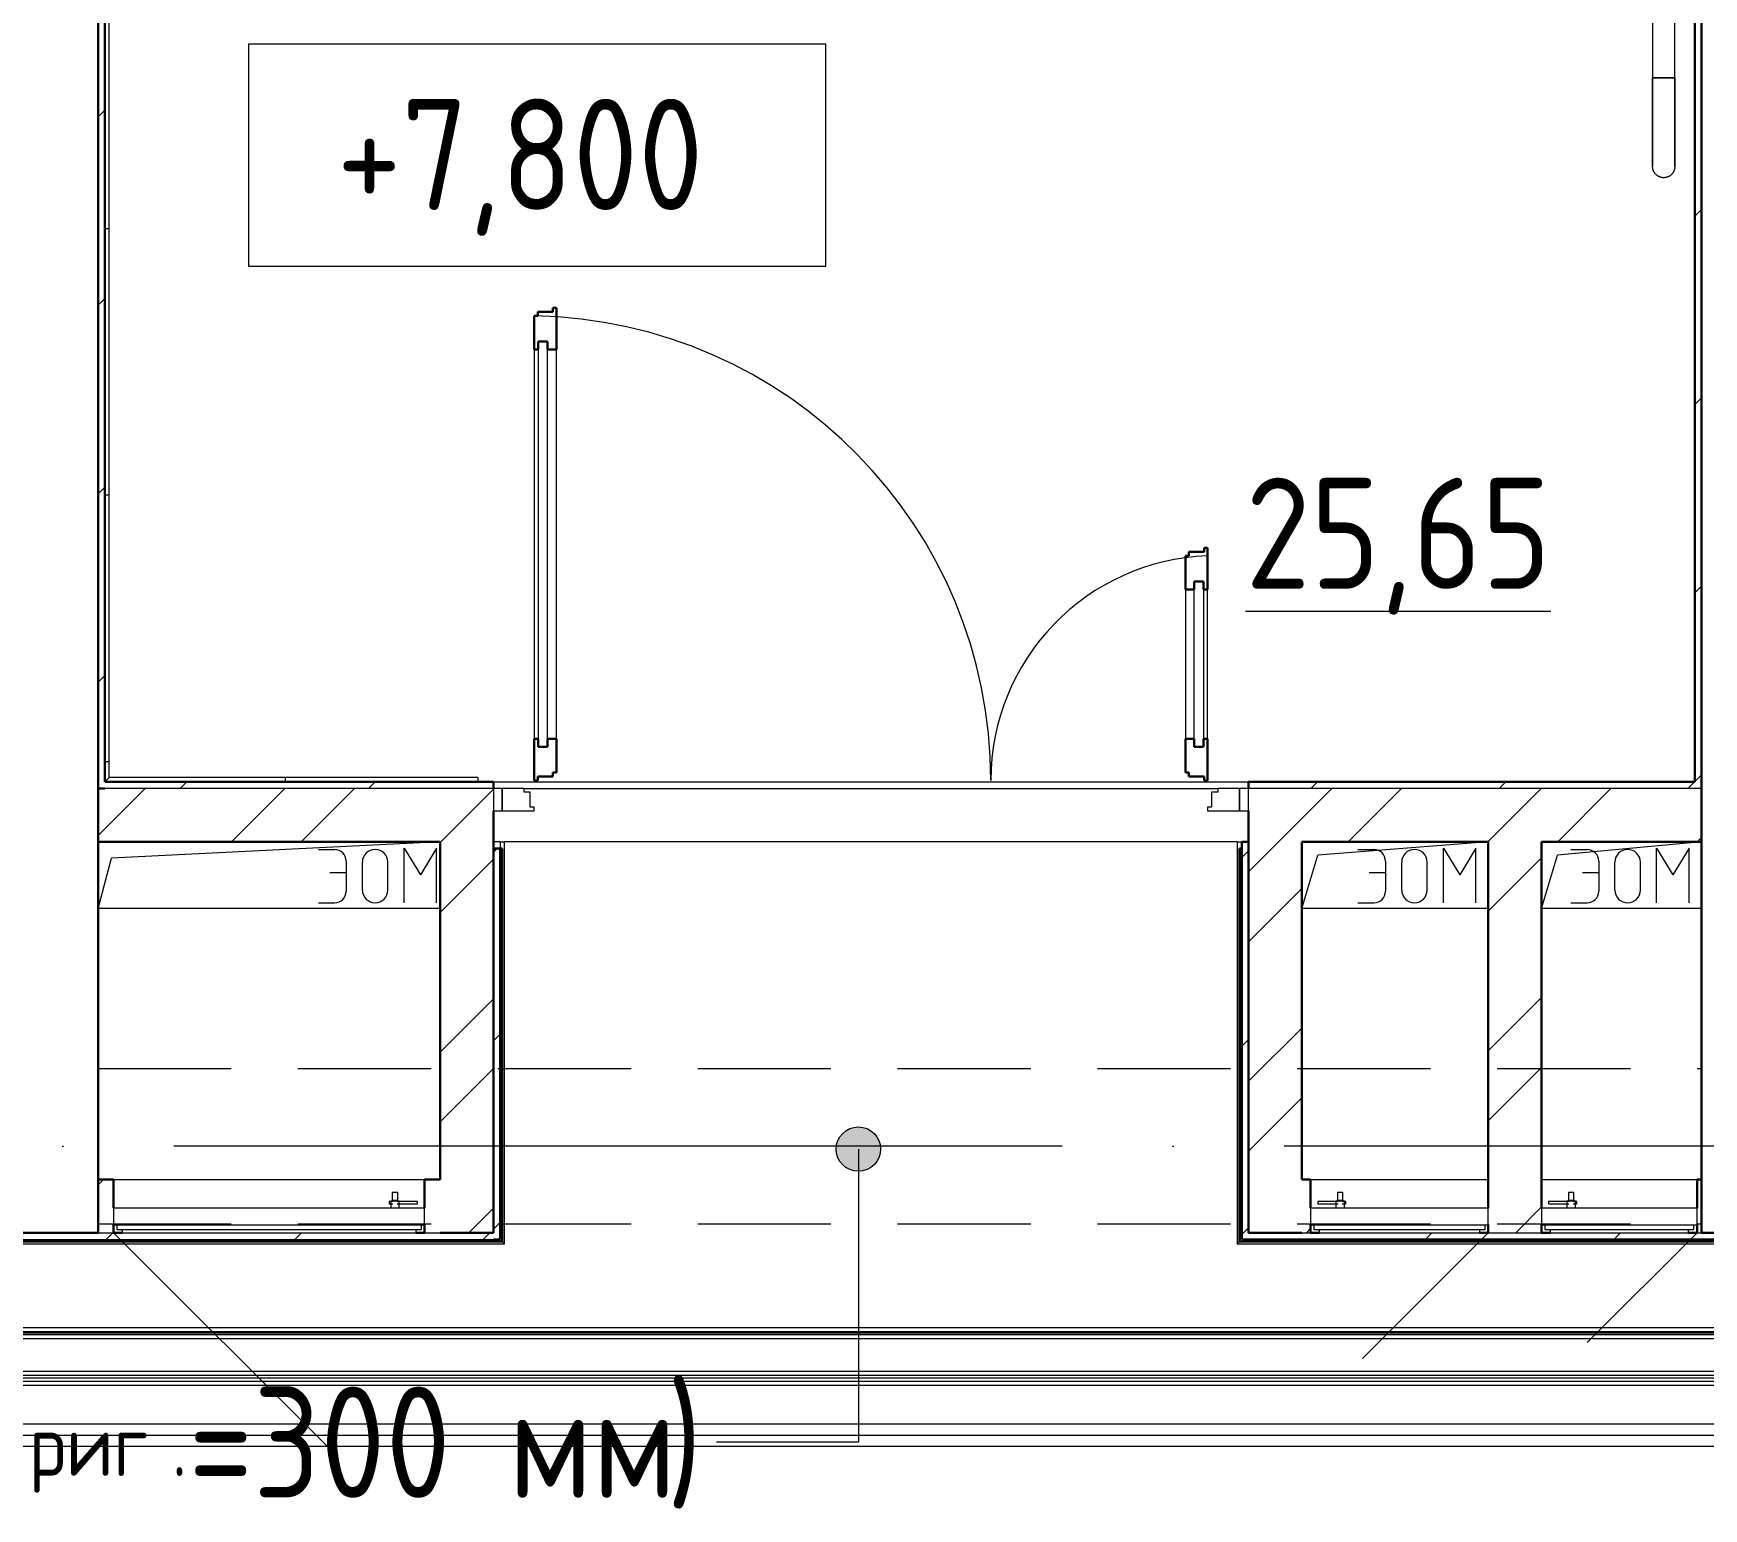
# Model space of a CAD drawing. Header units: millimetres. Extents: x -88595 to 880822, y -1054509 to -148035.
# Drawn here: x 404313 to 408073, y -275068 to -271747 of the extents above; entities that cross this region are included whole.
import ezdxf

# ---------------------------------------------------------------- set-up
doc = ezdxf.new("R2010")
doc.units = ezdxf.units.MM
doc.linetypes.add('ADSK_Линия сетки', pattern=[25, 20, -2.5, 0, -2.5])
doc.linetypes.add('ADSK_Сверху', pattern=[4.5, 3, -1.5])
for name, color, linetype, lineweight in [('Аннотация', 7, 'Continuous', 20), ('Двери', 7, 'Continuous', 9), ('Изоляция', 7, 'Continuous', 18), ('Лестницы', 7, 'Continuous', 9), ('Линии', 7, 'Continuous', 9), ('Марки помещений', 7, 'Continuous', 20), ('Оборудование', 7, 'Continuous', 18), ('Ограждение', 7, 'Continuous', 9), ('Оси', 7, 'Continuous', 9), ('Отметки', 7, 'Continuous', 9), ('Перекрытие', 7, 'Continuous', 18), ('Стены внутренние', 7, 'Continuous', 18), ('Стены наружные', 7, 'Continuous', 18), ('Стены штриховка', 7, 'Continuous', 9), ('Трубопровод', 7, 'Continuous', 18)]:
    doc.layers.add(name, color=color, linetype=linetype, lineweight=lineweight)
doc.layers.add('Двери открывание', color=7, linetype='Continuous', lineweight=9, true_color=0xc0c0c0)
doc.styles.add('GOST Common_2', font='GOST_Common.ttf', dxfattribs={"width": 0.9, "height": 350})
doc.styles.add('GOST Common_3', font='GOST_Common.ttf', dxfattribs={"width": 0.9, "height": 2.5})
pattern_1 = [(0, (429479.9, 663813.6), (0, 600), []), (90, (429479.9, 663813.6), (-600, 4e-14), [])]

# ---------------------------------------------------------------- blocks, each defined once
blk = doc.blocks.new('3 этаж')
at = {"layer": 'Аннотация', "lineweight": 9}
h = blk.add_hatch(color=256, dxfattribs=at)
edge = h.paths.add_edge_path()
edge.add_arc((418050.7, 652167.1), 50, 0, 360)
at = {"layer": 'Ограждение'}
h = blk.add_hatch(dxfattribs=at)
h.set_pattern_fill('FP_25', color=256, style=0, pattern_type=2)
h.set_pattern_definition(pattern_1)
h.paths.add_polyline_path([(416353.9, 652993.9), (416363.9, 653003.9), (416363.9, 654708.9), (416353.9, 654708.9), (416353.9, 653628.5)])
h.paths.add_polyline_path([(416353.9, 654738.9), (416363.9, 654738.9), (416363.9, 654878.9), (416353.9, 654878.9), (416353.9, 654834.1)])
h = blk.add_hatch(dxfattribs=at)
h.set_pattern_fill('FP_25', color=256, style=0, pattern_type=2)
h.set_pattern_definition(pattern_1)
h.paths.add_polyline_path([(416823.5, 652993.9), (417193.9, 652993.9), (417193.9, 653003.9), (416363.9, 653003.9), (416353.9, 652993.9)])
at = {"lineweight": 18}
for p, q in [((417108.9, 652858.9), (416369.4, 652822.1)), ((419468.9, 652858.9), (419084.9, 652828.9)), ((419948.9, 652858.9), (419624.9, 652828.9)), ((416338.9, 652708.9), (416369.4, 652822.1)), ((416834.9, 652841.6), (416871.4, 652841.6)), ((416897.5, 652815.5), (416897.5, 652747.7)), ((416934, 652750.3), (416934, 652812.9)), ((416991.4, 652750.3), (416991.4, 652812.9)), ((417027.9, 652844.2), (417064.5, 652784.2)), ((417027.9, 652721.6), (417027.9, 652844.2)), ((417101, 652844.2), (417064.5, 652784.2)), ((417101, 652721.6), (417101, 652844.2)), ((419048.9, 652708.9), (419084.9, 652828.9)), ((419174.9, 652841.6), (419211.4, 652841.6)), ((419237.5, 652815.5), (419237.5, 652747.7)), ((419274, 652750.3), (419274, 652812.9)), ((419331.4, 652750.3), (419331.4, 652812.9)), ((419367.9, 652844.2), (419404.5, 652784.2)), ((419367.9, 652721.6), (419367.9, 652844.2)), ((419441, 652844.2), (419404.5, 652784.2)), ((419441, 652721.6), (419441, 652844.2)), ((419588.9, 652708.9), (419624.9, 652828.9)), ((419654.9, 652841.6), (419691.4, 652841.6)), ((419717.5, 652815.5), (419717.5, 652747.7)), ((419754, 652750.3), (419754, 652812.9)), ((419811.4, 652750.3), (419811.4, 652812.9)), ((419847.9, 652844.2), (419884.5, 652784.2)), ((419847.9, 652721.6), (419847.9, 652844.2)), ((419921, 652844.2), (419884.5, 652784.2)), ((419921, 652721.6), (419921, 652844.2)), ((416861, 652789.4), (416897.5, 652789.4)), ((419201, 652789.4), (419237.5, 652789.4)), ((419681, 652789.4), (419717.5, 652789.4)), ((417108.9, 652708.9), (416338.9, 652708.9)), ((416834.9, 652721.6), (416871.4, 652721.6)), ((419468.9, 652708.9), (419048.9, 652708.9)), ((419174.9, 652721.6), (419211.4, 652721.6)), ((419948.9, 652708.9), (419588.9, 652708.9)), ((419654.9, 652721.6), (419691.4, 652721.6))]:
    blk.add_line(p, q, dxfattribs=at)
for centre, radius, start, end in [((416871.4, 652815.5), 26.1, 0, 90), ((416962.7, 652812.9), 28.7, 0, 180), ((419211.4, 652815.5), 26.1, 0, 90), ((419302.7, 652812.9), 28.7, 0, 180), ((419691.4, 652815.5), 26.1, 0, 90), ((419782.7, 652812.9), 28.7, 0, 180), ((416871.4, 652747.7), 26.1, 270, 0), ((416962.7, 652750.3), 28.7, 180, 0), ((419211.4, 652747.7), 26.1, 270, 0), ((419302.7, 652750.3), 28.7, 180, 0), ((419691.4, 652747.7), 26.1, 270, 0), ((419782.7, 652750.3), 28.7, 180, 0)]:
    blk.add_arc(centre, radius, start, end, dxfattribs=at)
at = {"layer": 'Аннотация', "lineweight": 20, "extrusion": (0, 0, -1)}
for p, q in [((417977.4, 654654.6), (416677.4, 654654.6)), ((416677.4, 654654.6), (416677.4, 654154.6)), ((417977.4, 654154.6), (417977.4, 654654.6)), ((416677.4, 654154.6), (417977.4, 654154.6))]:
    blk.add_line(p, q, dxfattribs=at)
at = {"layer": 'Аннотация', "lineweight": 9}
for p, q in [((418050.7, 652167.1), (418050.7, 651507.2)), ((417738, 651507.2), (417731.6, 651507.2)), ((418050.7, 651507.2), (417738, 651507.2))]:
    blk.add_line(p, q, dxfattribs=at)
blk.add_circle((418050.7, 652167.1), 50, dxfattribs=at)
at = {"layer": 'Двери', "lineweight": 30}
for p, q in [((417362.9, 654051.9), (417328.9, 654051.9)), ((417328.9, 654051.9), (417328.9, 654042.9)), ((417370.9, 654060.9), (417362.9, 654060.9)), ((417362.9, 654060.9), (417362.9, 654051.9)), ((417370.9, 653966.9), (417370.9, 654060.9)), ((417328.9, 654042.9), (417320.9, 654042.9)), ((417320.9, 654042.9), (417320.9, 653966.9)), ((417329.9, 653984.9), (417329.9, 653966.9)), ((417350.9, 653984.9), (417329.9, 653984.9)), ((417350.9, 653966.9), (417350.9, 653984.9)), ((417329.9, 653966.9), (417320.9, 653966.9)), ((417370.9, 653966.9), (417350.9, 653966.9)), ((418794.9, 653502.9), (418786.9, 653502.9)), ((418786.9, 653502.9), (418786.9, 653426.9)), ((418828.9, 653511.9), (418794.9, 653511.9)), ((418794.9, 653511.9), (418794.9, 653502.9)), ((418836.9, 653520.9), (418828.9, 653520.9)), ((418828.9, 653520.9), (418828.9, 653511.9)), ((418836.9, 653426.9), (418836.9, 653520.9)), ((418786.9, 653426.9), (418806.9, 653426.9)), ((418806.9, 653426.9), (418806.9, 653444.9)), ((418806.9, 653444.9), (418827.9, 653444.9)), ((418827.9, 653444.9), (418827.9, 653426.9)), ((418827.9, 653426.9), (418836.9, 653426.9)), ((417320.9, 653090.9), (417320.9, 652996.9)), ((417329.9, 653090.9), (417320.9, 653090.9)), ((417329.9, 653072.9), (417329.9, 653090.9)), ((417350.9, 653072.9), (417329.9, 653072.9)), ((417350.9, 653090.9), (417350.9, 653072.9)), ((417370.9, 653090.9), (417350.9, 653090.9)), ((417370.9, 653014.9), (417370.9, 653090.9)), ((418786.9, 653090.9), (418786.9, 653014.9)), ((418786.9, 653090.9), (418806.9, 653090.9)), ((418806.9, 653090.9), (418806.9, 653072.9)), ((418806.9, 653072.9), (418827.9, 653072.9)), ((418827.9, 653090.9), (418836.9, 653090.9)), ((418827.9, 653072.9), (418827.9, 653090.9)), ((418836.9, 652996.9), (418836.9, 653090.9)), ((417320.9, 652996.9), (417328.9, 652996.9)), ((417328.9, 652996.9), (417328.9, 653005.9)), ((417328.9, 653005.9), (417362.9, 653005.9)), ((417362.9, 653005.9), (417362.9, 653014.9)), ((417362.9, 653014.9), (417370.9, 653014.9)), ((418786.9, 653014.9), (418794.9, 653014.9)), ((418794.9, 653014.9), (418794.9, 653005.9)), ((418794.9, 653005.9), (418828.9, 653005.9)), ((418828.9, 653005.9), (418828.9, 652996.9)), ((418828.9, 652996.9), (418836.9, 652996.9))]:
    blk.add_line(p, q, dxfattribs=at)
at = {"layer": 'Двери'}
for p, q in [((417329.9, 653984.9), (417329.9, 653072.9)), ((417350.9, 653984.9), (417329.9, 653984.9)), ((417350.9, 653072.9), (417350.9, 653984.9)), ((417320.9, 653966.9), (417320.9, 653090.9)), ((417370.9, 653090.9), (417370.9, 653966.9)), ((418786.9, 653426.9), (418786.9, 653090.9)), ((418806.9, 653072.9), (418806.9, 653444.9)), ((418806.9, 653444.9), (418827.9, 653444.9)), ((418827.9, 653444.9), (418827.9, 653072.9)), ((418836.9, 653090.9), (418836.9, 653426.9)), ((417329.9, 653072.9), (417350.9, 653072.9)), ((418827.9, 653072.9), (418806.9, 653072.9)), ((417228.9, 652978.9), (417228.9, 652928.9)), ((417248.9, 652978.9), (417228.9, 652978.9)), ((417248.9, 652928.9), (417248.9, 652978.9)), ((417297.9, 652978.9), (417248.9, 652978.9)), ((417248.9, 652978.9), (417248.9, 652928.9)), ((417297.9, 652970.9), (417297.9, 652978.9)), ((417311.9, 652970.9), (417297.9, 652970.9)), ((417311.9, 652936.9), (417311.9, 652970.9)), ((418859.9, 652970.9), (418845.9, 652970.9)), ((418845.9, 652970.9), (418845.9, 652936.9)), ((418859.9, 652978.9), (418859.9, 652970.9)), ((418908.9, 652978.9), (418859.9, 652978.9)), ((418928.9, 652978.9), (418908.9, 652978.9)), ((418908.9, 652978.9), (418908.9, 652928.9)), ((418908.9, 652928.9), (418908.9, 652978.9)), ((418928.9, 652928.9), (418928.9, 652978.9)), ((417228.9, 652928.9), (417248.9, 652928.9)), ((417248.9, 652928.9), (417320.9, 652928.9)), ((417320.9, 652936.9), (417311.9, 652936.9)), ((417320.9, 652928.9), (417320.9, 652936.9)), ((418845.9, 652936.9), (418836.9, 652936.9)), ((418836.9, 652936.9), (418836.9, 652928.9)), ((418836.9, 652928.9), (418908.9, 652928.9)), ((418908.9, 652928.9), (418928.9, 652928.9))]:
    blk.add_line(p, q, dxfattribs=at)
at = {"layer": 'Двери открывание'}
for centre, radius, start, end in [((417302.9, 652996.9), 1046, 0, 89.014), ((418854.9, 652996.9), 506, 92.0386, 180)]:
    blk.add_arc(centre, radius, start, end, dxfattribs=at)
at = {"layer": 'Лестницы'}
blk.add_line((417297.9, 652978.9), (418859.9, 652978.9), dxfattribs=at)
at = {"layer": 'Линии', "linetype": 'ADSK_Сверху', "ltscale": 100}
for p, q in [((416338.9, 652348.9), (419948.9, 652348.9)), ((416338.9, 651998.9), (419948.9, 651998.9))]:
    blk.add_line(p, q, dxfattribs=at)
at = {"layer": 'Оборудование'}
for p, q in [((417001.3, 652069.2), (417001.3, 652051.7)), ((417013.5, 652069.2), (417001.3, 652069.2)), ((417013.5, 652051.7), (417013.5, 652069.2)), ((419129.3, 652069.2), (419129.3, 652051.7)), ((419141.5, 652069.2), (419129.3, 652069.2)), ((419141.5, 652051.7), (419141.5, 652069.2)), ((419649.3, 652069.2), (419649.3, 652051.7)), ((419661.5, 652069.2), (419649.3, 652069.2)), ((419661.5, 652051.7), (419661.5, 652069.2)), ((416373.9, 652033.9), (416373.9, 651997.5)), ((417073.9, 652033.9), (416373.9, 652033.9)), ((417002.6, 652049.2), (416994.3, 652049.2)), ((416994.3, 652049.2), (416994.3, 652044.2)), ((416994.3, 652044.2), (417002.6, 652044.2)), ((416997.8, 652049.8), (416997.8, 652033.9)), ((417017.1, 652049.8), (416997.8, 652049.8)), ((417001.3, 652051.7), (416999.3, 652049.8)), ((417013.5, 652051.7), (417001.3, 652051.7)), ((417058.1, 652049.2), (417012.2, 652049.2)), ((417012.2, 652044.2), (417058.1, 652044.2)), ((417015.5, 652049.8), (417013.5, 652051.7)), ((417017.1, 652033.9), (417017.1, 652049.8)), ((417058.1, 652044.2), (417058.1, 652049.2)), ((417073.9, 651997.5), (417073.9, 652033.9)), ((419068.9, 652033.9), (419068.9, 651997.5)), ((419468.9, 652033.9), (419068.9, 652033.9)), ((419084.8, 652049.2), (419084.8, 652044.2)), ((419130.6, 652049.2), (419084.8, 652049.2)), ((419084.8, 652044.2), (419130.6, 652044.2)), ((419125.8, 652049.8), (419125.8, 652033.9)), ((419145.1, 652049.8), (419125.8, 652049.8)), ((419129.3, 652051.7), (419127.3, 652049.8)), ((419141.5, 652051.7), (419129.3, 652051.7)), ((419148.5, 652049.2), (419140.2, 652049.2)), ((419140.2, 652044.2), (419148.5, 652044.2)), ((419143.5, 652049.8), (419141.5, 652051.7)), ((419145.1, 652033.9), (419145.1, 652049.8)), ((419148.5, 652044.2), (419148.5, 652049.2)), ((419468.9, 651997.5), (419468.9, 652033.9)), ((419588.9, 652033.9), (419588.9, 651997.5)), ((419938.9, 652033.9), (419588.9, 652033.9)), ((419604.8, 652049.2), (419604.8, 652044.2)), ((419650.6, 652049.2), (419604.8, 652049.2)), ((419604.8, 652044.2), (419650.6, 652044.2)), ((419645.8, 652049.8), (419645.8, 652033.9)), ((419665.1, 652049.8), (419645.8, 652049.8)), ((419649.3, 652051.7), (419647.3, 652049.8)), ((419661.5, 652051.7), (419649.3, 652051.7)), ((419668.5, 652049.2), (419660.2, 652049.2)), ((419660.2, 652044.2), (419668.5, 652044.2)), ((419663.5, 652049.8), (419661.5, 652051.7)), ((419665.1, 652033.9), (419665.1, 652049.8)), ((419668.5, 652044.2), (419668.5, 652049.2)), ((419938.9, 651997.5), (419938.9, 652033.9)), ((416374.8, 651996.6), (417073, 651996.6)), ((416380.9, 651996.6), (416380.9, 651986.8)), ((416381.9, 651985.9), (417065.9, 651985.9)), ((416392.9, 651984.3), (416392.9, 651978.9)), ((417054.9, 651978.9), (417054.9, 651984.3)), ((417066.9, 651986.8), (417066.9, 651996.6)), ((419069.8, 651996.6), (419468, 651996.6)), ((419075.9, 651996.6), (419075.9, 651986.8)), ((419076.9, 651985.9), (419460.9, 651985.9)), ((419087.9, 651984.3), (419087.9, 651978.9)), ((419449.9, 651978.9), (419449.9, 651984.3)), ((419461.9, 651986.8), (419461.9, 651996.6)), ((419589.8, 651996.6), (419938, 651996.6)), ((419595.9, 651996.6), (419595.9, 651986.8)), ((419596.9, 651985.9), (419930.9, 651985.9)), ((419607.9, 651984.3), (419607.9, 651978.9)), ((419910.9, 651986.8), (419910.9, 651985.6)), ((419910.9, 651985.6), (419910.9, 651986.8)), ((419919.9, 651978.9), (419919.9, 651984.3)), ((419931.9, 651986.8), (419931.9, 651996.6)), ((416373.9, 651978.9), (416868.9, 651483.9)), ((416392.9, 651978.9), (417054.9, 651978.9)), ((419087.9, 651978.9), (419449.9, 651978.9)), ((419468.9, 651978.9), (419186.1, 651696)), ((419607.9, 651978.9), (419919.9, 651978.9)), ((419938.9, 651978.9), (419691.4, 651731.4))]:
    blk.add_line(p, q, dxfattribs=at)
for points, knots in [([(416373.9, 651997.5), (416373.9, 651997.4), (416373.9, 651997.2), (416374, 651997), (416374.2, 651996.8), (416374.3, 651996.7), (416374.5, 651996.6), (416374.6, 651996.6), (416374.7, 651996.6), (416374.8, 651996.6)], [-1, -1, -1, -1, -0.833333, -0.666667, -0.5, -0.333333, -0.25, -0.166667, 0, 0, 0, 0]), ([(416380.9, 651986.8), (416380.9, 651986.7), (416380.9, 651986.6), (416381, 651986.4), (416381.1, 651986.2), (416381.3, 651986.1), (416381.4, 651986), (416381.5, 651985.9), (416381.6, 651985.9), (416381.8, 651985.9), (416381.9, 651985.9)], [-1, -1, -1, -1, -0.833333, -0.666667, -0.541667, -0.416667, -0.333333, -0.25, -0.166667, 0, 0, 0, 0]), ([(416391.4, 651985.9), (416391.5, 651985.9), (416391.7, 651985.8), (416392, 651985.7), (416392.1, 651985.7), (416392.3, 651985.5), (416392.5, 651985.4), (416392.6, 651985.3), (416392.7, 651985.1), (416392.8, 651984.9), (416392.9, 651984.7), (416392.9, 651984.5), (416392.9, 651984.3)], [-1, -1, -1, -1, -0.833333, -0.75, -0.666667, -0.583333, -0.5, -0.416667, -0.333333, -0.25, -0.166667, 0, 0, 0, 0]), ([(417054.9, 651984.3), (417054.9, 651984.5), (417054.9, 651984.7), (417055, 651984.9), (417055.1, 651985.1), (417055.2, 651985.3), (417055.3, 651985.4), (417055.5, 651985.5), (417055.7, 651985.7), (417055.8, 651985.7), (417056.1, 651985.8), (417056.3, 651985.9), (417056.4, 651985.9)], [0, 0, 0, 0, 0.166667, 0.25, 0.333333, 0.416667, 0.5, 0.583333, 0.666667, 0.75, 0.833333, 1, 1, 1, 1]), ([(417065.9, 651985.9), (417066, 651985.9), (417066.2, 651985.9), (417066.3, 651985.9), (417066.4, 651986), (417066.5, 651986.1), (417066.7, 651986.2), (417066.8, 651986.4), (417066.9, 651986.6), (417066.9, 651986.7), (417066.9, 651986.8)], [0, 0, 0, 0, 0.166667, 0.25, 0.333333, 0.416667, 0.541667, 0.666667, 0.833333, 1, 1, 1, 1]), ([(417073, 651996.6), (417073.1, 651996.6), (417073.2, 651996.6), (417073.3, 651996.6), (417073.5, 651996.7), (417073.6, 651996.8), (417073.8, 651997), (417073.9, 651997.2), (417073.9, 651997.4), (417073.9, 651997.5)], [0, 0, 0, 0, 0.166667, 0.25, 0.333333, 0.5, 0.666667, 0.833333, 1, 1, 1, 1]), ([(419068.9, 651997.5), (419068.9, 651997.4), (419068.9, 651997.2), (419069, 651997), (419069.1, 651996.9), (419069.3, 651996.7), (419069.4, 651996.6), (419069.6, 651996.6), (419069.7, 651996.6), (419069.8, 651996.6)], [0, 0, 0, 0, 0.166667, 0.333333, 0.458333, 0.583333, 0.708333, 0.833333, 1, 1, 1, 1]), ([(419075.9, 651986.8), (419075.9, 651986.7), (419075.9, 651986.6), (419076, 651986.4), (419076.1, 651986.2), (419076.3, 651986.1), (419076.4, 651986), (419076.5, 651985.9), (419076.6, 651985.9), (419076.8, 651985.9), (419076.9, 651985.9)], [0, 0, 0, 0, 0.166667, 0.333333, 0.458333, 0.583333, 0.666667, 0.75, 0.833333, 1, 1, 1, 1]), ([(419086.4, 651985.9), (419086.5, 651985.9), (419086.7, 651985.8), (419087, 651985.7), (419087.1, 651985.7), (419087.3, 651985.5), (419087.5, 651985.4), (419087.6, 651985.3), (419087.7, 651985.1), (419087.8, 651984.9), (419087.9, 651984.7), (419087.9, 651984.5), (419087.9, 651984.3)], [0, 0, 0, 0, 0.166667, 0.25, 0.333333, 0.416667, 0.5, 0.583333, 0.666667, 0.75, 0.833333, 1, 1, 1, 1]), ([(419449.9, 651984.3), (419449.9, 651984.5), (419449.9, 651984.7), (419450, 651984.9), (419450.1, 651985.1), (419450.2, 651985.3), (419450.3, 651985.4), (419450.5, 651985.5), (419450.7, 651985.7), (419450.8, 651985.7), (419451.1, 651985.8), (419451.3, 651985.9), (419451.4, 651985.9)], [-1, -1, -1, -1, -0.833333, -0.75, -0.666667, -0.583333, -0.5, -0.416667, -0.333333, -0.25, -0.166667, 0, 0, 0, 0]), ([(419460.9, 651985.9), (419461, 651985.9), (419461.2, 651985.9), (419461.3, 651985.9), (419461.4, 651986), (419461.5, 651986.1), (419461.7, 651986.2), (419461.8, 651986.4), (419461.9, 651986.6), (419461.9, 651986.7), (419461.9, 651986.8)], [-1, -1, -1, -1, -0.833333, -0.75, -0.666667, -0.583333, -0.458333, -0.333333, -0.166667, 0, 0, 0, 0]), ([(419468, 651996.6), (419468.1, 651996.6), (419468.2, 651996.6), (419468.4, 651996.6), (419468.5, 651996.7), (419468.7, 651996.9), (419468.8, 651997), (419468.9, 651997.2), (419468.9, 651997.4), (419468.9, 651997.5)], [-1, -1, -1, -1, -0.833333, -0.75, -0.583333, -0.458333, -0.333333, -0.166667, 0, 0, 0, 0]), ([(419588.9, 651997.5), (419588.9, 651997.4), (419588.9, 651997.2), (419589, 651997), (419589.1, 651996.9), (419589.3, 651996.7), (419589.4, 651996.6), (419589.6, 651996.6), (419589.7, 651996.6), (419589.8, 651996.6)], [0, 0, 0, 0, 0.166667, 0.333333, 0.458333, 0.583333, 0.708333, 0.833333, 1, 1, 1, 1]), ([(419595.9, 651986.8), (419595.9, 651986.7), (419595.9, 651986.6), (419596, 651986.4), (419596.1, 651986.2), (419596.3, 651986.1), (419596.4, 651986), (419596.5, 651985.9), (419596.6, 651985.9), (419596.8, 651985.9), (419596.9, 651985.9)], [0, 0, 0, 0, 0.166667, 0.333333, 0.458333, 0.583333, 0.666667, 0.75, 0.833333, 1, 1, 1, 1]), ([(419606.4, 651985.9), (419606.5, 651985.9), (419606.7, 651985.8), (419607, 651985.7), (419607.1, 651985.7), (419607.3, 651985.5), (419607.5, 651985.4), (419607.6, 651985.3), (419607.7, 651985.1), (419607.8, 651984.9), (419607.9, 651984.7), (419607.9, 651984.5), (419607.9, 651984.3)], [0, 0, 0, 0, 0.166667, 0.25, 0.333333, 0.416667, 0.5, 0.583333, 0.666667, 0.75, 0.833333, 1, 1, 1, 1]), ([(419919.9, 651984.3), (419919.9, 651984.5), (419919.9, 651984.7), (419920, 651984.9), (419920.1, 651985.1), (419920.2, 651985.3), (419920.3, 651985.4), (419920.5, 651985.5), (419920.7, 651985.7), (419920.8, 651985.7), (419921.1, 651985.8), (419921.3, 651985.9), (419921.4, 651985.9)], [-1, -1, -1, -1, -0.833333, -0.75, -0.666667, -0.583333, -0.5, -0.416667, -0.333333, -0.25, -0.166667, 0, 0, 0, 0]), ([(419930.9, 651985.9), (419931, 651985.9), (419931.2, 651985.9), (419931.3, 651985.9), (419931.4, 651986), (419931.5, 651986.1), (419931.7, 651986.2), (419931.8, 651986.4), (419931.9, 651986.6), (419931.9, 651986.7), (419931.9, 651986.8)], [-1, -1, -1, -1, -0.833333, -0.75, -0.666667, -0.583333, -0.458333, -0.333333, -0.166667, 0, 0, 0, 0]), ([(419938, 651996.6), (419938.1, 651996.6), (419938.2, 651996.6), (419938.4, 651996.6), (419938.5, 651996.7), (419938.7, 651996.9), (419938.8, 651997), (419938.9, 651997.2), (419938.9, 651997.4), (419938.9, 651997.5)], [-1, -1, -1, -1, -0.833333, -0.75, -0.583333, -0.458333, -0.333333, -0.166667, 0, 0, 0, 0])]:
    blk.add_open_spline(points, degree=3, knots=knots, dxfattribs=at)
at = {"layer": 'Ограждение'}
for p, q in [((419838.9, 654873), (419838.9, 654578.9)), ((419888.9, 654578.9), (419888.9, 654873)), ((416363.9, 653003.9), (416363.9, 654708.9)), ((419838.9, 654578.9), (419888.9, 654578.9)), ((419863.9, 654578.9), (419838.9, 654578.9)), ((419888.9, 654578.9), (419863.9, 654578.9)), ((416363.9, 653003.9), (416353.9, 652993.9)), ((417193.9, 653003.9), (416363.9, 653003.9)), ((417193.9, 653003.9), (417193.9, 652993.9)), ((417243.9, 652858.9), (417253.9, 652858.9)), ((417243.9, 652858.9), (417243.9, 652843.9)), ((417253.9, 651953.9), (417253.9, 652858.9)), ((418903.9, 652858.9), (418913.9, 652858.9)), ((418903.9, 652858.9), (418903.9, 651953.9)), ((415308.9, 651953.9), (417253.9, 651953.9)), ((417253.9, 651953.9), (417248.9, 651958.9)), ((418903.9, 651953.9), (418908.9, 651958.9)), ((418903.9, 651953.9), (422158.9, 651953.9))]:
    blk.add_line(p, q, dxfattribs=at)
at = {"layer": 'Ограждение', "flags": 128}
for points in [[(419838.9, 654578.9), (419838.9, 654570.9), (419838.9, 654562.9), (419838.9, 654554.9), (419838.9, 654547), (419838.9, 654539.1), (419838.9, 654531.3), (419838.9, 654523.6), (419838.9, 654515.9), (419838.9, 654508.4), (419838.9, 654501), (419838.9, 654493.7), (419838.9, 654486.5), (419838.9, 654479.5), (419838.9, 654472.6), (419838.9, 654465.9), (419838.9, 654459.4), (419838.9, 654453.1), (419838.9, 654447), (419838.9, 654441.1), (419838.9, 654435.4), (419838.9, 654429.9), (419838.9, 654424.7), (419838.9, 654419.7), (419838.9, 654415), (419838.9, 654410.6), (419838.9, 654406.4), (419838.9, 654402.5), (419838.9, 654398.8), (419838.9, 654395.5), (419838.9, 654392.5), (419838.9, 654389.7), (419838.9, 654387.3), (419838.9, 654385.1), (419838.9, 654383.3), (419838.9, 654381.8), (419838.9, 654380.6), (419838.9, 654379.7), (419838.9, 654379.1), (419838.9, 654378.9), (419838.9, 654378.9)], [(419838.9, 654378.9), (419838.9, 654379), (419838.9, 654379.5), (419838.9, 654380.3), (419838.9, 654381.4), (419838.9, 654382.8), (419838.9, 654384.6), (419838.9, 654386.6), (419838.9, 654389), (419838.9, 654391.7), (419838.9, 654394.6), (419838.9, 654397.9), (419838.9, 654401.5), (419838.9, 654405.3), (419838.9, 654409.4), (419838.9, 654413.8), (419838.9, 654418.4), (419838.9, 654423.3), (419838.9, 654428.5), (419838.9, 654433.9), (419838.9, 654439.5), (419838.9, 654445.4), (419838.9, 654451.4), (419838.9, 654457.7), (419838.9, 654464.2), (419838.9, 654470.8), (419838.9, 654477.6), (419838.9, 654484.6), (419838.9, 654491.7), (419838.9, 654499), (419838.9, 654506.4), (419838.9, 654513.9), (419838.9, 654521.5), (419838.9, 654529.2), (419838.9, 654537), (419838.9, 654544.9), (419838.9, 654552.8), (419838.9, 654560.7), (419838.9, 654568.7), (419838.9, 654576.7), (419838.9, 654578.9)], [(419888.9, 654578.9), (419888.9, 654570.9), (419888.9, 654562.9), (419888.9, 654554.9), (419888.9, 654547), (419888.9, 654539.1), (419888.9, 654531.3), (419888.9, 654523.6), (419888.9, 654515.9), (419888.9, 654508.4), (419888.9, 654501), (419888.9, 654493.7), (419888.9, 654486.5), (419888.9, 654479.5), (419888.9, 654472.6), (419888.9, 654465.9), (419888.9, 654459.4), (419888.9, 654453.1), (419888.9, 654447), (419888.9, 654441.1), (419888.9, 654435.4), (419888.9, 654429.9), (419888.9, 654424.7), (419888.9, 654419.7), (419888.9, 654415), (419888.9, 654410.6), (419888.9, 654406.4), (419888.9, 654402.5), (419888.9, 654398.8), (419888.9, 654395.5), (419888.9, 654392.5), (419888.9, 654389.7), (419888.9, 654387.3), (419888.9, 654385.1), (419888.9, 654383.3), (419888.9, 654381.8), (419888.9, 654380.6), (419888.9, 654379.7), (419888.9, 654379.1), (419888.9, 654378.9), (419888.9, 654378.9)], [(419888.9, 654378.9), (419888.9, 654379), (419888.9, 654379.5), (419888.9, 654380.3), (419888.9, 654381.4), (419888.9, 654382.8), (419888.9, 654384.6), (419888.9, 654386.6), (419888.9, 654389), (419888.9, 654391.7), (419888.9, 654394.6), (419888.9, 654397.9), (419888.9, 654401.5), (419888.9, 654405.3), (419888.9, 654409.4), (419888.9, 654413.8), (419888.9, 654418.4), (419888.9, 654423.3), (419888.9, 654428.5), (419888.9, 654433.9), (419888.9, 654439.5), (419888.9, 654445.4), (419888.9, 654451.4), (419888.9, 654457.7), (419888.9, 654464.2), (419888.9, 654470.8), (419888.9, 654477.6), (419888.9, 654484.6), (419888.9, 654491.7), (419888.9, 654499), (419888.9, 654506.4), (419888.9, 654513.9), (419888.9, 654521.5), (419888.9, 654529.2), (419888.9, 654537), (419888.9, 654544.9), (419888.9, 654552.8), (419888.9, 654560.7), (419888.9, 654568.7), (419888.9, 654576.7), (419888.9, 654578.9)], [(419863.9, 654353.9), (419862.9, 654353.9), (419861.9, 654353.9), (419860.9, 654354), (419859.9, 654354.2), (419858.9, 654354.4), (419858, 654354.6), (419857, 654354.8), (419856, 654355.1), (419855.1, 654355.5), (419854.2, 654355.8), (419853.3, 654356.2), (419852.4, 654356.7), (419851.5, 654357.2), (419850.6, 654357.7), (419849.8, 654358.2), (419849, 654358.8), (419848.2, 654359.4), (419847.4, 654360.1), (419846.7, 654360.7), (419846, 654361.4), (419845.3, 654362.2), (419844.6, 654362.9), (419844, 654363.7), (419843.4, 654364.5), (419842.9, 654365.4), (419842.3, 654366.2), (419841.9, 654367.1), (419841.4, 654368), (419841, 654368.9), (419840.6, 654369.8), (419840.3, 654370.7), (419840, 654371.7), (419839.7, 654372.7), (419839.5, 654373.6), (419839.3, 654374.6), (419839.1, 654375.6), (419839, 654376.6), (419838.9, 654377.6), (419838.9, 654378.6), (419838.9, 654378.9)], [(419888.9, 654378.9), (419888.9, 654377.9), (419888.8, 654376.9), (419888.7, 654375.9), (419888.6, 654374.9), (419888.4, 654373.9), (419888.2, 654372.9), (419887.9, 654372), (419887.6, 654371), (419887.3, 654370.1), (419886.9, 654369.1), (419886.5, 654368.2), (419886.1, 654367.3), (419885.6, 654366.4), (419885.1, 654365.6), (419884.5, 654364.7), (419884, 654363.9), (419883.3, 654363.1), (419882.7, 654362.4), (419882, 654361.6), (419881.3, 654360.9), (419880.6, 654360.2), (419879.8, 654359.6), (419879, 654359), (419878.2, 654358.4), (419877.4, 654357.8), (419876.6, 654357.3), (419875.7, 654356.8), (419874.8, 654356.4), (419873.9, 654355.9), (419873, 654355.6), (419872, 654355.2), (419871.1, 654354.9), (419870.1, 654354.6), (419869.1, 654354.4), (419868.2, 654354.2), (419867.2, 654354.1), (419866.2, 654354), (419865.2, 654353.9), (419864.2, 654353.9), (419863.9, 654353.9)]]:
    blk.add_lwpolyline(points, dxfattribs=at)
at = {"layer": 'Оси', "linetype": 'ADSK_Линия сетки', "ltscale": 100}
blk.add_line((466011.2, 652173.9), (389071.6, 652173.9), dxfattribs=at)
at = {"layer": 'Отметки', "lineweight": 20}
blk.add_line((417311.8, 654154.6), (417327.4, 654154.6), dxfattribs=at)
at = {"layer": 'Перекрытие', "color": 49, "true_color": 0x464646}
for p, q in [((417108.9, 652708.9), (416338.9, 652708.9)), ((419468.9, 652708.9), (419048.9, 652708.9)), ((419948.9, 652708.9), (419588.9, 652708.9))]:
    blk.add_line(p, q, dxfattribs=at)
at = {"layer": 'Стены внутренние', "lineweight": 30}
for p, q in [((416338.9, 652978.9), (416338.9, 660173.9)), ((416338.9, 651978.9), (416338.9, 652858.9)), ((419948.9, 652858.9), (419948.9, 651978.9)), ((415948.9, 651978.9), (416338.9, 651978.9))]:
    blk.add_line(p, q, dxfattribs=at)
at = {"layer": 'Стены наружные', "lineweight": 30}
for p, q in [((416353.9, 652993.9), (416353.9, 660158.9)), ((419933.9, 652993.9), (419933.9, 660158.9)), ((419948.9, 652858.9), (419948.9, 660173.9)), ((416353.9, 652978.9), (416338.9, 652978.9)), ((416338.9, 652858.9), (416338.9, 652978.9)), ((417228.9, 652993.9), (416353.9, 652993.9)), ((417228.9, 652978.9), (417228.9, 652993.9)), ((419933.9, 652993.9), (418928.9, 652993.9)), ((418928.9, 652993.9), (418928.9, 652978.9)), ((417228.9, 652928.9), (417228.9, 651978.9)), ((418928.9, 652928.9), (418928.9, 652858.9)), ((416338.9, 652858.9), (417108.9, 652858.9)), ((417108.9, 652858.9), (417108.9, 652098.9)), ((418928.9, 652858.9), (418913.9, 652858.9)), ((418913.9, 651963.9), (418913.9, 652858.9)), ((418928.9, 651978.9), (418928.9, 652858.9)), ((419048.9, 652858.9), (419468.9, 652858.9)), ((419048.9, 652098.9), (419048.9, 652858.9)), ((419468.9, 652858.9), (419468.9, 652033.9)), ((419588.9, 652858.9), (419948.9, 652858.9)), ((419588.9, 652033.9), (419588.9, 652858.9)), ((417248.9, 652843.9), (417228.9, 652843.9)), ((417243.9, 651963.9), (417243.9, 652843.9)), ((417248.9, 651958.9), (417248.9, 652843.9)), ((418913.9, 652843.9), (418908.9, 652843.9)), ((418908.9, 652843.9), (418908.9, 651958.9)), ((416373.9, 652098.9), (416338.9, 652098.9)), ((416373.9, 652033.9), (416373.9, 652098.9)), ((417108.9, 652098.9), (417073.9, 652098.9)), ((417073.9, 652098.9), (417073.9, 652033.9)), ((419068.9, 652098.9), (419048.9, 652098.9)), ((419068.9, 652033.9), (419068.9, 652098.9)), ((419948.9, 652098.9), (419938.9, 652098.9)), ((419938.9, 652098.9), (419938.9, 652033.9)), ((416373.9, 651978.9), (416373.9, 651997.2)), ((417073.9, 651997.2), (417073.9, 651978.9)), ((419068.9, 651978.9), (419068.9, 651997.2)), ((419468.9, 651997.2), (419468.9, 651978.9)), ((419588.9, 651978.9), (419588.9, 651997.2)), ((419938.9, 651997.2), (419938.9, 651978.9)), ((415323.9, 651958.9), (417248.9, 651958.9)), ((416392.9, 651978.9), (416373.9, 651978.9)), ((417073.9, 651978.9), (417054.9, 651978.9)), ((417108.9, 651978.9), (417228.9, 651978.9)), ((417228.9, 651963.9), (417243.9, 651963.9)), ((418908.9, 651958.9), (422134.3, 651958.9)), ((418913.9, 651963.9), (422134.3, 651963.9)), ((418928.9, 651978.9), (419048.9, 651978.9)), ((419087.9, 651978.9), (419068.9, 651978.9)), ((419468.9, 651978.9), (419449.9, 651978.9)), ((419607.9, 651978.9), (419588.9, 651978.9)), ((419938.9, 651978.9), (419919.9, 651978.9)), ((422134.3, 651978.9), (419948.9, 651978.9))]:
    blk.add_line(p, q, dxfattribs=at)
at = {"layer": 'Стены наружные', "linetype": 'Continuous', "lineweight": 9}
for p, q in [((416338.9, 654491), (416353.9, 654506)), ((419933.9, 654267.6), (419948.9, 654282.6)), ((416338.9, 654066.7), (416353.9, 654081.7)), ((419933.9, 653843.4), (419948.9, 653858.4)), ((416338.9, 653642.5), (416353.9, 653657.5)), ((419933.9, 653419.1), (419948.9, 653434.1)), ((416338.9, 653218.2), (416353.9, 653233.2)), ((419933.9, 652994.8), (419948.9, 653009.8)), ((416338.9, 652872.8), (416445, 652978.9)), ((416523.8, 652978.9), (416538.8, 652993.9)), ((416639.3, 652858.9), (416759.3, 652978.9)), ((416796.4, 652858.9), (416916.4, 652978.9)), ((416948.1, 652978.9), (416963.1, 652993.9)), ((417110.8, 652858.9), (417228.9, 652977)), ((418996.6, 652858.9), (419116.6, 652978.9)), ((419069.4, 652978.9), (419084.4, 652993.9)), ((419153.8, 652858.9), (419273.8, 652978.9)), ((419468.1, 652858.9), (419588.1, 652978.9)), ((419493.7, 652978.9), (419508.7, 652993.9)), ((419625.2, 652858.9), (419745.2, 652978.9)), ((419917.9, 652978.9), (419932.9, 652993.9)), ((417108.9, 652857), (417110.8, 652858.9)), ((418928.9, 652791.2), (418996.6, 652858.9)), ((419939.5, 652858.9), (419948.9, 652868.2)), ((417108.9, 652699.9), (417228.9, 652819.9)), ((417228.9, 652835.4), (417237.4, 652843.9)), ((418908.9, 652818.4), (418913.9, 652823.4)), ((418913.9, 652823.4), (418928.9, 652838.4)), ((419468.9, 652702.5), (419588.9, 652822.5)), ((417243.9, 652779.7), (417248.9, 652784.7)), ((418908.9, 652747.6), (418913.9, 652752.6)), ((418928.9, 652634), (419048.9, 652754)), ((417243.9, 652709), (417248.9, 652714)), ((418908.9, 652676.9), (418913.9, 652681.9)), ((417243.9, 652638.3), (417248.9, 652643.3)), ((418908.9, 652606.2), (418913.9, 652611.2)), ((417243.9, 652567.6), (417248.9, 652572.6)), ((418908.9, 652535.5), (418913.9, 652540.5)), ((419468.9, 652388.2), (419588.9, 652508.2)), ((417108.9, 652385.5), (417228.9, 652505.5)), ((417243.9, 652496.9), (417248.9, 652501.9)), ((418908.9, 652464.8), (418913.9, 652469.8)), ((418928.9, 652319.7), (419048.9, 652439.7)), ((417228.9, 652411.1), (417243.9, 652426.1)), ((417243.9, 652426.1), (417248.9, 652431.1)), ((418908.9, 652394.1), (418913.9, 652399.1)), ((418913.9, 652399.1), (418928.9, 652414.1)), ((417243.9, 652355.4), (417248.9, 652360.4)), ((417108.9, 652228.4), (417228.9, 652348.4)), ((418908.9, 652323.4), (418913.9, 652328.4)), ((419468.9, 652231.1), (419588.9, 652351.1)), ((417243.9, 652284.7), (417248.9, 652289.7)), ((418928.9, 652162.5), (419048.9, 652282.5)), ((418908.9, 652252.7), (418913.9, 652257.7)), ((417243.9, 652214), (417248.9, 652219)), ((418908.9, 652182), (418913.9, 652187)), ((417243.9, 652143.3), (417248.9, 652148.3)), ((416338.9, 652087), (416350.8, 652098.9)), ((418908.9, 652111.2), (418913.9, 652116.2)), ((417243.9, 652072.6), (417248.9, 652077.6)), ((417173.7, 651978.9), (417228.9, 652034.1)), ((418908.9, 652040.5), (418913.9, 652045.5)), ((419531, 651978.9), (419588.9, 652036.8)), ((417228.9, 651986.9), (417243.9, 652001.9)), ((417243.9, 652001.9), (417248.9, 652006.9)), ((418917.9, 651978.9), (418928.9, 651989.8)), ((419059.5, 651978.9), (419068.9, 651988.2)), ((416210.9, 651958.9), (416215.9, 651963.9)), ((416281.6, 651958.9), (416286.6, 651963.9)), ((416352.4, 651958.9), (416357.4, 651963.9)), ((416357.4, 651963.9), (416372.4, 651978.9)), ((416423.1, 651958.9), (416428.1, 651963.9)), ((416493.8, 651958.9), (416498.8, 651963.9)), ((416564.5, 651958.9), (416569.5, 651963.9)), ((416635.2, 651958.9), (416640.2, 651963.9)), ((416705.9, 651958.9), (416710.9, 651963.9)), ((416776.6, 651958.9), (416781.6, 651963.9)), ((416781.6, 651963.9), (416796.6, 651978.9)), ((416847.3, 651958.9), (416852.3, 651963.9)), ((416918, 651958.9), (416923, 651963.9)), ((416988.8, 651958.9), (416993.8, 651963.9)), ((417059.5, 651958.9), (417064.5, 651963.9)), ((417130.2, 651958.9), (417135.2, 651963.9)), ((417200.9, 651958.9), (417205.9, 651963.9)), ((417205.9, 651963.9), (417220.9, 651978.9)), ((418908.9, 651969.8), (418913.9, 651974.8)), ((418913.9, 651974.8), (418917.9, 651978.9)), ((418968.7, 651958.9), (418973.7, 651963.9)), ((419039.4, 651958.9), (419044.4, 651963.9)), ((419110.1, 651958.9), (419115.1, 651963.9)), ((419180.8, 651958.9), (419185.8, 651963.9)), ((419251.5, 651958.9), (419256.5, 651963.9)), ((419322.2, 651958.9), (419327.2, 651963.9)), ((419327.2, 651963.9), (419342.2, 651978.9)), ((419392.9, 651958.9), (419397.9, 651963.9)), ((419463.6, 651958.9), (419468.6, 651963.9)), ((419534.3, 651958.9), (419539.3, 651963.9)), ((419605, 651958.9), (419610, 651963.9)), ((419675.8, 651958.9), (419680.8, 651963.9)), ((419746.5, 651958.9), (419751.5, 651963.9)), ((419751.5, 651963.9), (419766.5, 651978.9)), ((419817.2, 651958.9), (419822.2, 651963.9)), ((419887.9, 651958.9), (419892.9, 651963.9))]:
    blk.add_line(p, q, dxfattribs=at)
at = {"layer": 'Стены наружные'}
for p, q in [((417228.9, 652993.9), (418928.9, 652993.9)), ((417297.9, 652978.9), (418859.9, 652978.9)), ((417243.9, 652858.9), (417228.9, 652858.9)), ((418903.9, 652858.9), (417253.9, 652858.9)), ((416373.9, 652098.9), (417073.9, 652098.9)), ((419068.9, 652098.9), (419468.9, 652098.9)), ((419588.9, 652098.9), (419938.9, 652098.9))]:
    blk.add_line(p, q, dxfattribs=at)
at = {"layer": 'Стены штриховка'}
for p, q in [((417228.9, 652978.9), (416353.9, 652978.9)), ((419948.9, 652978.9), (418928.9, 652978.9)), ((415323.9, 651963.9), (417228.9, 651963.9)), ((416338.9, 651978.9), (416373.9, 651978.9)), ((417073.9, 651978.9), (417108.9, 651978.9)), ((419048.9, 651978.9), (419068.9, 651978.9)), ((419468.9, 651978.9), (419588.9, 651978.9)), ((419938.9, 651978.9), (419948.9, 651978.9))]:
    blk.add_line(p, q, dxfattribs=at)
at = {"layer": 'Аннотация', "width": 0.9}
for s, height, style, p in [(')', 250, 'GOST Common_2', (417619.8, 651382.2)), ('=300', 250, 'GOST Common_2', (416542.3, 651382.2)), ('мм', 250, 'GOST Common_2', (417262.6, 651382.2)), ('риг', 138.75, 'GOST Common_3', (416183.2, 651431.4)), ('.', 138.8, 'GOST Common_3', (416504.7, 651431.4))]:
    blk.add_text(s, height=height, dxfattribs=dict(at, style=style)).set_placement(p)
at = {"layer": 'Марки помещений', "style": 'GOST Common_2', "width": 0.9}
blk.add_text('%%U25,65', height=250, dxfattribs=at).set_placement((418922.2, 653428.4))
at = {"layer": 'Отметки', "style": 'GOST Common_2', "width": 0.9}
blk.add_text('+7,800', height=250, dxfattribs=at).set_placement((416876.2, 654281.3))

msp = doc.modelspace()

# ---------------------------------------------------------------- linework, layer by layer
at = {"layer": 'Изоляция', "color": 190, "true_color": 0x8000ff}
for p, q in [((409969.6, -274660.7), (398245.2, -274660.7)), ((398245.2, -274685.1), (409969.6, -274685.1))]:
    msp.add_line(p, q, dxfattribs=at)
at = {"layer": 'Изоляция', "color": 134, "true_color": 0x00a6a6}
for p, q in [((410065.6, -274759.4), (398164.7, -274759.4)), ((398164.7, -274790.1), (410058.7, -274790.1))]:
    msp.add_line(p, q, dxfattribs=at)
at = {"layer": 'Трубопровод', "color": 190, "linetype": 'Continuous', "true_color": 0x8000ff}
for p, q in [((409969.6, -274669.7), (398245.2, -274669.7)), ((398245.2, -274676.1), (409969.6, -274676.1))]:
    msp.add_line(p, q, dxfattribs=at)
at = {"layer": 'Трубопровод', "color": 190, "true_color": 0x8000ff}
msp.add_line((409969.6, -274672.9), (398245.2, -274672.9), dxfattribs=at)
msp.add_line((409969.6, -274672.9), (398245.2, -274672.9), dxfattribs=at)
at = {"layer": 'Трубопровод', "color": 134, "linetype": 'Continuous', "true_color": 0x00a6a6}
for p, q in [((410065.6, -274768.4), (398164.7, -274768.4)), ((398164.7, -274781.1), (410065.6, -274781.1))]:
    msp.add_line(p, q, dxfattribs=at)
at = {"layer": 'Трубопровод', "color": 134, "true_color": 0x00a6a6}
msp.add_line((410065.6, -274774.7), (398164.7, -274774.7), dxfattribs=at)
msp.add_line((410065.6, -274774.7), (398164.7, -274774.7), dxfattribs=at)
at = {"layer": 'Трубопровод', "color": 24, "linetype": 'Continuous', "true_color": 0xa52900}
for p, q in [((409264, -274877.7), (401623.4, -274877.7)), ((401623.4, -274927.7), (409264, -274927.7))]:
    msp.add_line(p, q, dxfattribs=at)
at = {"layer": 'Трубопровод', "color": 24, "true_color": 0xa52900}
for p in [(401623.4, -274902.7), (402210.9, -274902.7)]:
    msp.add_line(p, (409264, -274902.7), dxfattribs=at)

# ---------------------------------------------------------------- block references
at = {"layer": 'Оборудование', "color": 5, "true_color": 0x0000ff}
msp.add_blockref('3 этаж', (-11880.6, -926425.8), dxfattribs=at)

doc.saveas('drawing.dxf')
